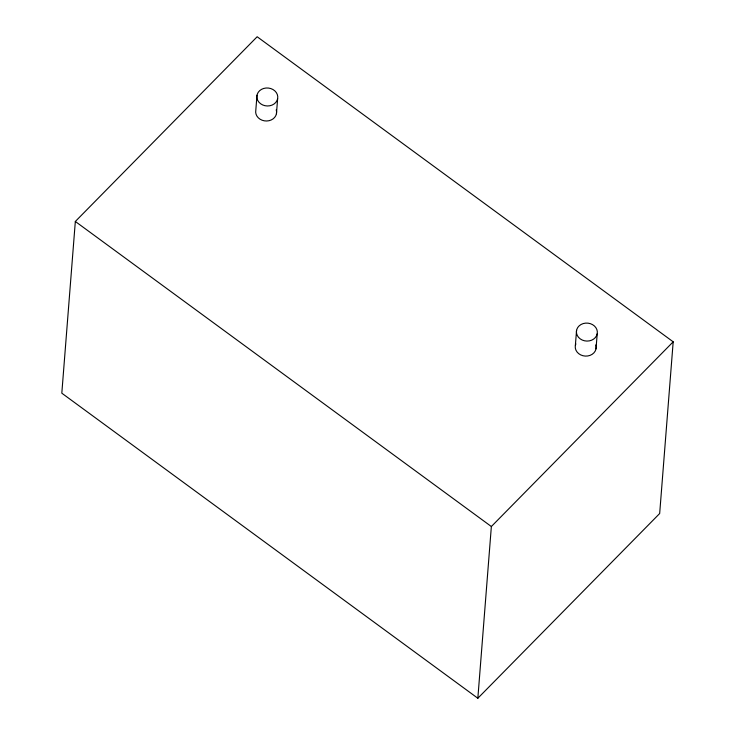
<?xml version="1.0" encoding="UTF-8"?>
<svg xmlns="http://www.w3.org/2000/svg" width="735" height="735" viewBox="0 0 735 735"><rect width="100%" height="100%" fill="white"/><g stroke="black" fill="none" stroke-linecap="round" stroke-linejoin="round"><path stroke-width="1.1" d="M75.328 221.474L61.813 393.188L477.842 698.25L659.672 513.526L673.187 341.812L257.158 36.75L75.328 221.474L491.357 526.526L477.842 698.25M256.984 95.247L255.808 110.268A10.483 8.995 4.5 0 0 266.649 120.999A10.483 8.995 4.5 0 0 276.231 109.818M276.452 113.723L277.637 98.692A10.483 8.995 4.5 0 0 263.672 88.457A10.483 8.995 4.5 0 0 260.622 103.764A10.483 8.995 4.5 0 0 277.637 98.692M575.376 345.377L576.552 330.355M596.021 348.831L597.206 333.8A10.483 8.995 4.5 0 0 583.241 323.565A10.483 8.995 4.5 0 0 580.2 338.872A10.483 8.995 4.5 0 0 597.206 333.8M491.357 526.526L673.187 341.812M595.8 344.926A10.483 8.995 4.5 0 1 585.299 356.089A10.483 8.995 4.5 0 1 575.836 343.87"/></g></svg>
